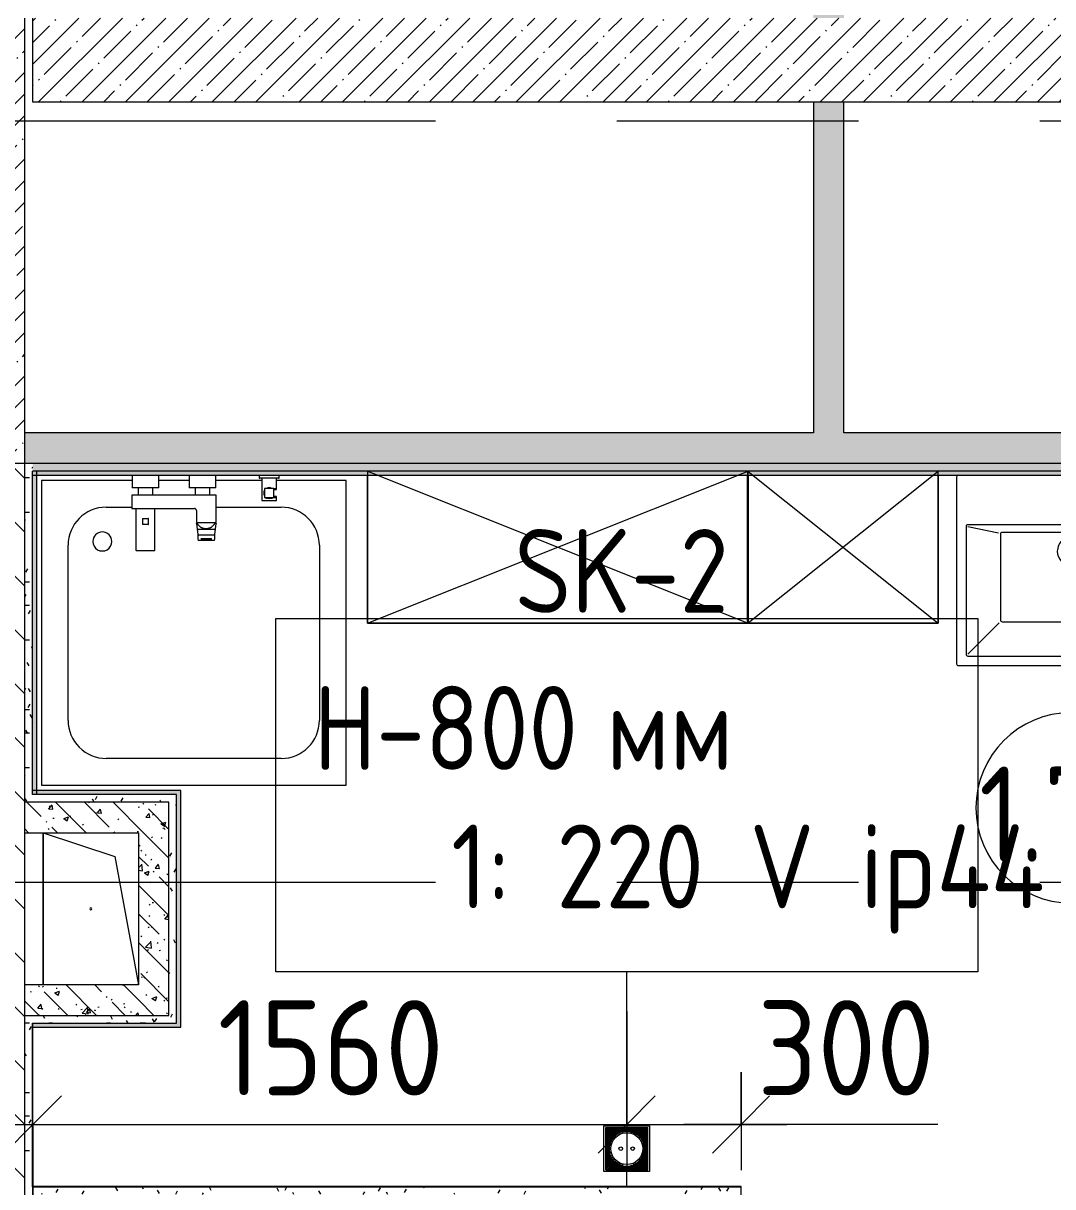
# Model space of a CAD drawing. Header units: millimetres. Extents: x 1322 to 199238, y -8553 to 29000.
# Drawn here: x 10934 to 13638, y 14200 to 17256 of the extents above; entities that cross this region are included whole.
import ezdxf

# ---------------------------------------------------------------- set-up
doc = ezdxf.new("R2010")
doc.units = ezdxf.units.MM
doc.linetypes.add('Осевая', pattern=[3175, 635, -476.25, 1587.5, -476.25])
for name, color, linetype, lineweight in [('A-ANNO-DIMS', 7, 'Continuous', 9), ('A-ANNO-DIMS-100', 7, 'Continuous', 9), ('A-AREA-IDEN', 7, 'Continuous', 9), ('A-DETL-GENF', 7, 'Continuous', 9), ('A-GENM', 7, 'Continuous', 9), ('A-WALL', 7, 'Continuous', 9), ('E-ELEC-FIXT-IDEN', 7, 'Continuous', 9), ('I-WALL', 7, 'Continuous', 9), ('P-SANR-FIXT', 7, 'Continuous', 9), ('Оси-2', 7, 'Осевая', 9), ('Электрические приборы', 7, 'Continuous', 9)]:
    doc.layers.add(name, color=color, linetype=linetype, lineweight=lineweight)
for name, color, linetype, lineweight, true_color in [('A-WALL-1', 7, 'Continuous', 9, 0x3c3c3c), ('A-WALL-FNSH-1', 7, 'Continuous', 9, 0x3c3c3c), ('I-FURN-1', 7, 'Continuous', 9, 0xf0f0f0), ('Оси розеток', 7, 'Continuous', 9, 0xff1e23)]:
    doc.layers.add(name, color=color, linetype=linetype, lineweight=lineweight, true_color=true_color)
doc.styles.add('GOST Common_3', font='GOST_Common.ttf', dxfattribs={"width": 0.9, "height": 220})
doc.styles.add('GOST Common_4', font='GOST_Common.ttf', dxfattribs={"width": 0.9, "height": 250})
doc.styles.add('ISOCPEUR', font='isocpeur.ttf', dxfattribs={"width": 0.9, "height": 250})
doc.dimstyles.new('ISO-2_5_0_9К_БОЛЬШОЙ', dxfattribs={"dimscale": 304.8, "dimtxt": 248.995294, "dimasz": 0.492126, "dimexe": 0.393701, "dimexo": 0.984252, "dimgap": 0, "dimtad": 1, "dimdec": 0, "dimrnd": 10, "dimzin": 0, "dimdsep": 46, "dimtxsty": 'ISOCPEUR', "dimblk1": 'OBLIQUE', "dimblk2": 'OBLIQUE', "dimsah": 1, "dimcen": 0.09, "dimdle": 0.393701, "dimazin": 0, "dimtfac": 1, "dimtdec": 4, "dimtix": 1, "dimtmove": 1, "dimatfit": 3, "dimfxl": 1, "dimtvp": 1, "dimtolj": 1, "dimtzin": 0, "dimarcsym": 2})
doc.dimstyles.new('ISO-2_5_0_9К_БОЛЬШОЙ_1', dxfattribs={"dimscale": 304.8, "dimtxt": 248.995294, "dimasz": 0.492126, "dimexe": 0.393701, "dimexo": 0.984252, "dimgap": 0, "dimtad": 1, "dimdec": 0, "dimrnd": 10, "dimzin": 0, "dimdsep": 46, "dimtxsty": 'ISOCPEUR', "dimblk1": 'OBLIQUE', "dimblk2": 'OBLIQUE', "dimsah": 1, "dimcen": 0.09, "dimdle": 0.393701, "dimazin": 0, "dimtfac": 1, "dimtdec": 4, "dimtix": 1, "dimtmove": 0, "dimatfit": 3, "dimfxl": 1, "dimtvp": 1, "dimtolj": 1, "dimtzin": 0, "dimarcsym": 2})
pattern_1 = [(45, (-75531.33, 0), (-57.024626, 57.024626), []), (45, (-75474.3, 0), (-57.024626, 57.024626), [100.806, -20.161, 3.353, -16.808])]
pattern_2 = [(135, (-75531.33, 0), (-75.43415, -75.43415), [106.68, -17.78, 3.556, -17.78]), (135, (-75531.33, 75.39), (-75.43415, -75.43415), []), (50, (-75531.33, 0), (127.52922, -11.15758), [13.335, -146.685]), (355, (-75531.33, 0), (-24.66966, 133.74002), [10.668, -117.348]), (100.451, (-75520.7, -0.93), (102.85973, 122.58178), [11.333, -124.663]), (46.184, (-75531.33, 35.56), (189.75516, -29.43036), [20.002, -220.027]), (96.636, (-75515.51, 33.1), (166.1822, 173.1996), [17, -186.995]), (351.184, (-75531.33, 35.56), (166.18393, 173.19757), [16.002, -176.022]), (21, (-75513.55, 26.67), (106.13027, -71.58603), [13.335, -146.685]), (326, (-75513.55, 26.67), (43.26188, 128.93175), [10.668, -117.348]), (71.451, (-75504.7, 20.7), (149.39198, 57.34505), [11.333, -124.663]), (37.5, (-75531.326, 0), (2.162228, 59.188357), [3.353, -112.573, 3.353, -115.773, -117.792]), (37.5, (-75531.326, 0), (2.162228, 59.188357), [-235.052, 3.353, -114.44]), (7.5, (-75531.326, 0), (46.773857, 70.126152), [3.353, -64.567, 3.353, -109.906, -44.894]), (7.5, (-75531.326, 0), (46.773857, 70.126152), [-181.178, 3.353, -41.542]), (327.5, (-75570.975, 0), (94.913671, -4.010093), [3.353, -41.097, 3.353, -135.331, -184.023]), (327.5, (-75570.975, 0), (94.913671, -4.010093), [-183.134, 3.353, -180.67]), (317.5, (-75588.755, 0), (103.69057, 17.79882), [3.353, -54.432, 3.353, -88.748, -130.683]), (317.5, (-75588.755, 0), (103.69057, 17.79882), [-149.885, 3.353, -127.33])]
pattern_3 = [(0, (-75531.326, 0), (121.92, 30.48), [10.058, -81.382, 10.058, -81.382, -487.68]), (0, (-75531.326, 0), (121.92, 30.48), [-182.88, 10.058, -172.822, 10.058, -81.382, -213.36]), (0, (-75531.326, 0), (121.92, 30.48), [-457.2, 10.058, -50.902, 10.058, -142.342]), (120, (-75485.606, 15.24), (-87.356454, 90.345817), [10.058, -81.382, 10.058, -81.382, -487.68]), (120, (-75485.606, 15.24), (-87.356454, 90.345817), [-182.88, 10.058, -172.822, 10.058, -81.382, -213.36]), (120, (-75485.606, 15.24), (-87.356454, 90.345817), [-457.2, 10.058, -50.902, 10.058, -142.342]), (240, (-75470.366, 76.2), (-34.563546, -120.825817), [10.058, -81.382, 10.058, -81.382, -487.68]), (240, (-75470.366, 76.2), (-34.563546, -120.825817), [-182.88, 10.058, -172.822, 10.058, -81.382, -213.36]), (240, (-75470.366, 76.2), (-34.563546, -120.825817), [-457.2, 10.058, -50.902, 10.058, -142.342])]

# ---------------------------------------------------------------- blocks, each defined once
blk = doc.blocks.new('SND_Aquanet_Душевой поддон_HX108_Квадратный_С опорами_Сантехкомплект__$ - 800х800-30766030-План размещения напольных электротехнических лючков и розеток 1 этажа в осях 23_1-33')
at = {"layer": 'P-SANR-FIXT'}
for p, q in [((400, 400), (-400, 400)), ((-400, 400), (-400, 217.5)), ((400, -400), (400, 400)), ((-230, 330), (230, 330)), ((-330, 59.2), (-330, 230)), ((330, 230), (330, -230)), ((-400, 179), (-400, 58.2)), ((-400, -11.8), (-400, -91.8)), ((-400, -161.8), (-400, -400)), ((-330, -230), (-330, -162.7)), ((230, -330), (-230, -330)), ((-400, -400), (400, -400))]:
    blk.add_line(p, q, dxfattribs=at)
for centre, radius, start, end in [((-230, 230), 100, 90, 180), ((230, 230), 100, 0, 90), ((-230, -230), 100, 180, 270), ((-240, -240), 25, 90, 270), ((-240, -240), 25, 270, 90), ((230, -230), 100, 270, 0)]:
    blk.add_arc(centre, radius, start, end, dxfattribs=at)
blk = doc.blocks.new('GM_Отверстие прямоугольное _в плите_ - Отверстие-21608683-План размещения напольных электротехнических лючков и розеток 1 этажа в осях 23_1-33')
at = {"layer": 'A-GENM'}
for p, q in [((-137.5, 62.5), (200, 125)), ((-200, -125), (-137.5, 62.5)), ((200, -125), (-200, -125)), ((-200, -125), (200, -125))]:
    blk.add_line(p, q, dxfattribs=at)
for start, end in [(360, 180), (180, 360)]:
    blk.add_arc((0, 0), 2.5, start, end, dxfattribs=at)
blk = doc.blocks.new('Шкаф параметрический - 1_185-25612950-План размещения напольных электротехнических лючков и розеток 1 этажа в осях 23_1-33')
at = {"layer": 'I-FURN-1'}
for p, q in [((0, 0), (1000, -400)), ((0, -400), (1000, 0)), ((1000, 0), (0, 0)), ((0, 0), (0, -400)), ((1000, -400), (1000, 0)), ((0, -400), (0, -11)), ((1000, -11), (1000, -400)), ((0, -400), (1000, -400)), ((998.3, -400), (0, -400)), ((1000, -400), (998.3, -400))]:
    blk.add_line(p, q, dxfattribs=at)
blk = doc.blocks.new('Шкаф параметрический - 1_165-25613087-План размещения напольных электротехнических лючков и розеток 1 этажа в осях 23_1-33')
at = {"layer": 'I-FURN-1'}
for p, q in [((0, 0), (1.7, -1.4)), ((1.7, 0), (0, 0)), ((0, 0), (0, -400)), ((1.7, -398.6), (500, 0)), ((500, 0), (1.7, 0)), ((500, -400), (500, 0)), ((0, -400), (0, -11)), ((1.7, -1.4), (500, -400)), ((500, -11), (500, -400)), ((0, -400), (1.7, -398.6)), ((0, -400), (1.7, -400)), ((1.7, -400), (0, -400)), ((1.7, -400), (500, -400)), ((500, -400), (1.7, -400))]:
    blk.add_line(p, q, dxfattribs=at)
blk = doc.blocks.new('Блок Розеток и Выключателей - Блок Розеток и Выключателей_SK2-27368969-План размещения напольных электротехнических лючков и розеток 1 этажа в осях 23_1-33')
at = {"layer": 'A-DETL-GENF'}
for p, q in [((-60, -40), (60, -40)), ((-60, -160), (-60, -40)), ((-55.2, -44.8), (-55.2, -155.2)), ((55.2, -44.8), (-55.2, -44.8)), ((-52.8, -47.2), (-52.8, -152.8)), ((52.8, -47.2), (-52.8, -47.2)), ((50.4, -49.6), (-50.4, -49.6)), ((-50.4, -49.6), (-50.4, -150.4)), ((48, -52), (-48, -52)), ((-48, -52), (-48, -148)), ((45.6, -54.4), (-45.6, -54.4)), ((-45.6, -54.4), (-45.6, -145.6)), ((-9.6, -56.8), (-43.2, -56.8)), ((-43.2, -56.8), (-43.2, -92.8)), ((-16.8, -59.2), (-40.8, -59.2)), ((-40.8, -59.2), (-40.8, -83.2)), ((9.6, -56.8), (43.2, -56.8)), ((16.8, -59.2), (40.8, -59.2)), ((40.8, -59.2), (40.8, -83.2)), ((43.2, -56.8), (43.2, -92.8)), ((45.6, -54.4), (45.6, -145.6)), ((48, -52), (48, -148)), ((50.4, -49.6), (50.4, -150.4)), ((52.8, -47.2), (52.8, -152.8)), ((55.2, -44.8), (55.2, -155.2)), ((60, -40), (60, -160)), ((-21.6, -61.6), (-38.4, -61.6)), ((-38.4, -61.6), (-38.4, -78.4)), ((-26.4, -64), (-36, -64)), ((-36, -64), (-36, -73.6)), ((-28.8, -66.4), (-33.6, -66.4)), ((-33.6, -66.4), (-33.6, -71.2)), ((21.6, -61.6), (38.4, -61.6)), ((26.4, -64), (36, -64)), ((28.8, -66.4), (33.6, -66.4)), ((33.6, -66.4), (33.6, -71.2)), ((36, -64), (36, -73.6)), ((38.4, -61.6), (38.4, -78.4)), ((-43.2, -143.2), (-43.2, -107.2)), ((-40.8, -140.8), (-40.8, -116.8)), ((-38.4, -138.4), (-38.4, -121.6)), ((38.4, -138.4), (38.4, -121.6)), ((40.8, -140.8), (40.8, -116.8)), ((43.2, -143.2), (43.2, -107.2)), ((52.8, -152.8), (-52.8, -152.8)), ((50.4, -150.4), (-50.4, -150.4)), ((48, -148), (-48, -148)), ((45.6, -145.6), (-45.6, -145.6)), ((-9.6, -143.2), (-43.2, -143.2)), ((-16.8, -140.8), (-40.8, -140.8)), ((-21.6, -138.4), (-38.4, -138.4)), ((-36, -136), (-36, -126.4)), ((-26.4, -136), (-36, -136)), ((-33.6, -133.6), (-33.6, -128.8)), ((-28.8, -133.6), (-33.6, -133.6)), ((9.6, -143.2), (43.2, -143.2)), ((16.8, -140.8), (40.8, -140.8)), ((21.6, -138.4), (38.4, -138.4)), ((26.4, -136), (36, -136)), ((28.8, -133.6), (33.6, -133.6)), ((33.6, -133.6), (33.6, -128.8)), ((36, -136), (36, -126.4)), ((60, -160), (-60, -160)), ((55.2, -155.2), (-55.2, -155.2))]:
    blk.add_line(p, q, dxfattribs=at)
for centre, radius in [((0, -100), 42), ((-15.6, -100), 4.8), ((15.6, -100), 4.8)]:
    blk.add_circle(centre, radius, dxfattribs=at)
at = {"layer": 'Оси розеток'}
blk.add_line((0, 0), (0, -40), dxfattribs=at)
blk = doc.blocks.new('Смеситель для ванны с душевым гарнитуром - Смеситель для ванны с душевым гарнитуром-30756537-План размещения напольных электротехнических лючков и розеток 1 этажа в осях 23_1-33')
at = {"layer": 'P-SANR-FIXT'}
for p, q in [((86751.6, 16069), (86751.6, 16036)), ((86751.6, 16069), (86751.6, 16036)), ((86821.6, 16036), (86821.6, 16069)), ((86821.6, 16036), (86821.6, 16069)), ((86901.6, 16069), (86901.6, 16036)), ((86901.6, 16069), (86901.6, 16036)), ((86971.6, 16036), (86971.6, 16069)), ((86971.6, 16036), (86971.6, 16069)), ((87085.6, 16069), (87085.6, 16061)), ((87087.2, 16061), (87085.6, 16061)), ((87085.6, 16061), (87087.2, 16061)), ((87136, 16061), (87087.2, 16061)), ((87092.4, 16061), (87092.4, 16003)), ((87130.9, 16033.7), (87130.9, 16061)), ((87136, 16061), (87137.6, 16061)), ((87137.6, 16061), (87136, 16061)), ((87137.6, 16061), (87137.6, 16069)), ((86750.6, 16015.7), (86750.6, 15982.7)), ((86750.6, 16015.7), (86750.6, 15982.7)), ((86821.6, 16036), (86751.6, 16036)), ((86821.6, 16036), (86751.6, 16036)), ((86971.6, 16016.7), (86751.6, 16016.7)), ((86971.6, 16016.7), (86751.6, 16016.7)), ((86767.4, 16036), (86767.4, 16016.7)), ((86805.9, 16016.7), (86805.9, 16036)), ((86971.6, 16036), (86901.6, 16036)), ((86971.6, 16036), (86901.6, 16036)), ((86917.4, 16036), (86917.4, 16016.7)), ((86955.9, 16016.7), (86955.9, 16036)), ((86972.6, 15946.2), (86972.6, 16015.7)), ((86972.6, 15946.2), (86972.6, 16015.7)), ((87123.6, 16034.2), (87099.6, 16034.2)), ((87099.6, 16034.2), (87099.6, 16010.2)), ((87123.6, 16010.2), (87123.6, 16034.2)), ((87130.9, 16033.7), (87123.6, 16033.7)), ((87123.6, 16033.7), (87130.9, 16033.7)), ((87123.6, 16031.2), (87130.4, 16031.2)), ((87130.9, 16031.7), (87130.9, 16033.7)), ((87092.4, 16003), (87130.9, 16003)), ((87099.6, 16010.2), (87123.6, 16010.2)), ((87103.2, 16010.2), (87103.2, 16008.7)), ((87103.2, 16010.2), (87103.2, 16008.7)), ((87103.2, 16010.2), (87103.2, 16008.7)), ((87103.2, 16010.2), (87103.2, 16008.7)), ((87103.2, 16010.2), (87103.2, 16008.7)), ((87103.2, 16010.2), (87103.2, 16008.7)), ((87103.2, 16010.2), (87103.2, 16008.7)), ((87103.2, 16010.2), (87103.2, 16008.7)), ((87106.4, 16008.7), (87103.2, 16008.7)), ((87103.2, 16008.7), (87106.4, 16008.7)), ((87106.4, 16008.7), (87103.2, 16008.7)), ((87103.2, 16008.7), (87106.4, 16008.7)), ((87106.4, 16008.7), (87103.2, 16008.7)), ((87103.2, 16008.7), (87106.4, 16008.7)), ((87106.4, 16008.7), (87103.2, 16008.7)), ((87103.2, 16008.7), (87106.4, 16008.7)), ((87106.4, 16008.7), (87103.2, 16008.7)), ((87103.2, 16008.7), (87106.4, 16008.7)), ((87106.4, 16008.7), (87103.2, 16008.7)), ((87103.2, 16008.7), (87106.4, 16008.7)), ((87106.4, 16008.7), (87103.2, 16008.7)), ((87103.2, 16008.7), (87106.4, 16008.7)), ((87106.4, 16008.7), (87103.2, 16008.7)), ((87103.2, 16008.7), (87106.4, 16008.7)), ((87106.4, 16008.7), (87106.4, 16010.2)), ((87106.4, 16008.7), (87106.4, 16010.2)), ((87106.4, 16008.7), (87106.4, 16010.2)), ((87106.4, 16008.7), (87106.4, 16010.2)), ((87106.4, 16008.7), (87106.4, 16010.2)), ((87106.4, 16008.7), (87106.4, 16010.2)), ((87106.4, 16008.7), (87106.4, 16010.2)), ((87106.4, 16008.7), (87106.4, 16010.2)), ((87107.8, 16010.2), (87107.8, 16008.7)), ((87107.8, 16010.2), (87107.8, 16008.7)), ((87107.8, 16010.2), (87107.8, 16008.7)), ((87107.8, 16010.2), (87107.8, 16008.7)), ((87107.8, 16010.2), (87107.8, 16008.7)), ((87107.8, 16010.2), (87107.8, 16008.7)), ((87107.8, 16010.2), (87107.8, 16008.7)), ((87107.8, 16010.2), (87107.8, 16008.7)), ((87111, 16008.7), (87107.8, 16008.7)), ((87107.8, 16008.7), (87111, 16008.7)), ((87111, 16008.7), (87107.8, 16008.7)), ((87107.8, 16008.7), (87111, 16008.7)), ((87111, 16008.7), (87107.8, 16008.7)), ((87107.8, 16008.7), (87111, 16008.7)), ((87111, 16008.7), (87107.8, 16008.7)), ((87107.8, 16008.7), (87111, 16008.7)), ((87111, 16008.7), (87107.8, 16008.7)), ((87107.8, 16008.7), (87111, 16008.7)), ((87111, 16008.7), (87107.8, 16008.7)), ((87107.8, 16008.7), (87111, 16008.7)), ((87111, 16008.7), (87107.8, 16008.7)), ((87107.8, 16008.7), (87111, 16008.7)), ((87111, 16008.7), (87107.8, 16008.7)), ((87107.8, 16008.7), (87111, 16008.7)), ((87111, 16008.7), (87111, 16010.2)), ((87111, 16008.7), (87111, 16010.2)), ((87111, 16008.7), (87111, 16010.2)), ((87111, 16008.7), (87111, 16010.2)), ((87111, 16008.7), (87111, 16010.2)), ((87111, 16008.7), (87111, 16010.2)), ((87111, 16008.7), (87111, 16010.2)), ((87111, 16008.7), (87111, 16010.2)), ((87112.3, 16010.2), (87112.3, 16008.7)), ((87112.3, 16010.2), (87112.3, 16008.7)), ((87112.3, 16010.2), (87112.3, 16008.7)), ((87112.3, 16010.2), (87112.3, 16008.7)), ((87112.3, 16010.2), (87112.3, 16008.7)), ((87112.3, 16010.2), (87112.3, 16008.7)), ((87112.3, 16010.2), (87112.3, 16008.7)), ((87112.3, 16010.2), (87112.3, 16008.7)), ((87115.5, 16008.7), (87112.3, 16008.7)), ((87112.3, 16008.7), (87115.5, 16008.7)), ((87115.5, 16008.7), (87112.3, 16008.7)), ((87112.3, 16008.7), (87115.5, 16008.7)), ((87115.5, 16008.7), (87112.3, 16008.7)), ((87112.3, 16008.7), (87115.5, 16008.7)), ((87115.5, 16008.7), (87112.3, 16008.7)), ((87112.3, 16008.7), (87115.5, 16008.7)), ((87115.5, 16008.7), (87112.3, 16008.7)), ((87112.3, 16008.7), (87115.5, 16008.7)), ((87115.5, 16008.7), (87112.3, 16008.7)), ((87112.3, 16008.7), (87115.5, 16008.7)), ((87115.5, 16008.7), (87112.3, 16008.7)), ((87112.3, 16008.7), (87115.5, 16008.7)), ((87115.5, 16008.7), (87112.3, 16008.7)), ((87112.3, 16008.7), (87115.5, 16008.7)), ((87115.5, 16008.7), (87115.5, 16010.2)), ((87115.5, 16008.7), (87115.5, 16010.2)), ((87115.5, 16008.7), (87115.5, 16010.2)), ((87115.5, 16008.7), (87115.5, 16010.2)), ((87115.5, 16008.7), (87115.5, 16010.2)), ((87115.5, 16008.7), (87115.5, 16010.2)), ((87115.5, 16008.7), (87115.5, 16010.2)), ((87115.5, 16008.7), (87115.5, 16010.2)), ((87116.8, 16010.2), (87116.8, 16008.7)), ((87116.8, 16010.2), (87116.8, 16008.7)), ((87116.8, 16010.2), (87116.8, 16008.7)), ((87116.8, 16010.2), (87116.8, 16008.7)), ((87116.8, 16010.2), (87116.8, 16008.7)), ((87116.8, 16010.2), (87116.8, 16008.7)), ((87116.8, 16010.2), (87116.8, 16008.7)), ((87116.8, 16010.2), (87116.8, 16008.7)), ((87120, 16008.7), (87116.8, 16008.7)), ((87116.8, 16008.7), (87120, 16008.7)), ((87120, 16008.7), (87116.8, 16008.7)), ((87116.8, 16008.7), (87120, 16008.7)), ((87120, 16008.7), (87116.8, 16008.7)), ((87116.8, 16008.7), (87120, 16008.7)), ((87120, 16008.7), (87116.8, 16008.7)), ((87116.8, 16008.7), (87120, 16008.7)), ((87120, 16008.7), (87116.8, 16008.7)), ((87116.8, 16008.7), (87120, 16008.7)), ((87120, 16008.7), (87116.8, 16008.7)), ((87116.8, 16008.7), (87120, 16008.7)), ((87120, 16008.7), (87116.8, 16008.7)), ((87116.8, 16008.7), (87120, 16008.7)), ((87120, 16008.7), (87116.8, 16008.7)), ((87116.8, 16008.7), (87120, 16008.7)), ((87120, 16008.7), (87120, 16010.2)), ((87120, 16008.7), (87120, 16010.2)), ((87120, 16008.7), (87120, 16010.2)), ((87120, 16008.7), (87120, 16010.2)), ((87120, 16008.7), (87120, 16010.2)), ((87120, 16008.7), (87120, 16010.2)), ((87120, 16008.7), (87120, 16010.2)), ((87120, 16008.7), (87120, 16010.2)), ((87130.4, 16013.2), (87123.6, 16013.2)), ((87123.6, 16010.5), (87130.9, 16010.5)), ((87130.9, 16010.5), (87123.6, 16010.5)), ((87130.9, 16010.5), (87130.9, 16012.7)), ((87130.9, 16003), (87130.9, 16010.5)), ((86751.6, 15981.7), (86915.6, 15981.7)), ((86751.6, 15981.7), (86915.6, 15981.7)), ((86761.6, 15981.7), (86761.6, 15872.2)), ((86778.6, 15955.7), (86778.6, 15939.7)), ((86779.1, 15955.7), (86778.6, 15955.7)), ((86778.6, 15955.7), (86779.1, 15955.7)), ((86779.1, 15955.7), (86794.1, 15955.7)), ((86794.1, 15955.7), (86794.6, 15955.7)), ((86794.6, 15955.7), (86794.1, 15955.7)), ((86794.6, 15939.7), (86794.6, 15955.7)), ((86811.6, 15872.2), (86811.6, 15981.7)), ((86920.6, 15976.7), (86920.6, 15946.2)), ((86920.6, 15976.7), (86920.6, 15946.2)), ((86779.1, 15939.7), (86778.6, 15939.7)), ((86778.6, 15939.7), (86779.1, 15939.7)), ((86794.1, 15939.7), (86779.1, 15939.7)), ((86794.1, 15939.7), (86794.6, 15939.7)), ((86794.6, 15939.7), (86794.1, 15939.7)), ((86920.7, 15942.6), (86920.7, 15943.4)), ((86924.1, 15943.4), (86920.7, 15943.4)), ((86920.7, 15942.6), (86922.6, 15927)), ((86921.6, 15945.2), (86971.6, 15945.2)), ((86921.6, 15945.2), (86971.6, 15945.2)), ((86922.6, 15927), (86970.6, 15927)), ((86922.6, 15927), (86924.2, 15914.1)), ((86972.5, 15943.4), (86967.6, 15943.4)), ((86969, 15914.1), (86970.6, 15927)), ((86970.6, 15927), (86972.5, 15942.6)), ((86972.5, 15943.4), (86972.5, 15942.6)), ((86924.2, 15914.1), (86924.4, 15912.6)), ((86924.4, 15912.6), (86968.8, 15912.6)), ((86924.4, 15912.6), (86924.7, 15910.2)), ((86924.6, 15910.2), (86924.6, 15901.4)), ((86924.6, 15901.4), (86925.1, 15897.9)), ((86968.1, 15897.9), (86925.1, 15897.9)), ((86934.1, 15902.5), (86934.1, 15904.1)), ((86934.1, 15904), (86934.1, 15902.5)), ((86934.1, 15900.1), (86934.1, 15902.5)), ((86934.1, 15901.9), (86936.2, 15901.9)), ((86936.2, 15902.8), (86957, 15902.8)), ((86936.2, 15899.8), (86936.2, 15902.8)), ((86957, 15899.8), (86936.2, 15899.8)), ((86957, 15899.8), (86957, 15902.8)), ((86957, 15901.9), (86959.1, 15901.9)), ((86959.1, 15902.5), (86959.1, 15904.1)), ((86959.1, 15902.5), (86959.1, 15904)), ((86959.1, 15902.5), (86959.1, 15900.1)), ((86968.1, 15897.9), (86968.6, 15901.4)), ((86968.6, 15910.2), (86968.8, 15912.6)), ((86968.6, 15901.4), (86968.6, 15910.2)), ((86968.8, 15912.6), (86969, 15914.1)), ((86762.1, 15871.7), (86811.1, 15871.7))]:
    blk.add_line(p, q, dxfattribs=at)
at = {"layer": 'P-SANR-FIXT', "flags": 128}
for points in [[(86944.6, 15928.3), (86943.6, 15928.4), (86942.6, 15928.5), (86941.6, 15928.6), (86940.6, 15928.8), (86939.7, 15929), (86938.7, 15929.3), (86937.7, 15929.6), (86936.8, 15929.9), (86935.9, 15930.3), (86935, 15930.7), (86934.1, 15931.1), (86933.2, 15931.6), (86932.3, 15932.1), (86931.5, 15932.7), (86930.7, 15933.2), (86929.9, 15933.9), (86929.1, 15934.5), (86928.4, 15935.2), (86927.7, 15935.9), (86927, 15936.6), (86926.3, 15937.4), (86925.7, 15938.2), (86925.1, 15939), (86924.6, 15939.8), (86924, 15940.6), (86923.6, 15941.5), (86923.1, 15942.4), (86922.7, 15943.3), (86922.3, 15944.2), (86922, 15945.2)], [(86969.3, 15945.2), (86968.9, 15944.3), (86968.5, 15943.3), (86968.1, 15942.4), (86967.7, 15941.5), (86967.2, 15940.7), (86966.7, 15939.8), (86966.1, 15939), (86965.5, 15938.2), (86964.9, 15937.4), (86964.2, 15936.6), (86963.6, 15935.9), (86962.8, 15935.2), (86962.1, 15934.5), (86961.3, 15933.9), (86960.6, 15933.3), (86959.7, 15932.7), (86958.9, 15932.1), (86958, 15931.6), (86957.2, 15931.1), (86956.3, 15930.7), (86955.4, 15930.3), (86954.4, 15929.9), (86953.5, 15929.6), (86952.5, 15929.3), (86951.6, 15929), (86950.6, 15928.8), (86949.6, 15928.6), (86948.6, 15928.5), (86947.6, 15928.4), (86946.6, 15928.3), (86945.6, 15928.3)], [(86934.1, 15902.5), (86934.2, 15902.6), (86934.3, 15902.7), (86934.6, 15902.7), (86934.9, 15902.7), (86935.3, 15902.8), (86935.8, 15902.8), (86936.2, 15902.8)], [(86936.2, 15899.8), (86935.8, 15899.8), (86935.3, 15899.8), (86934.9, 15899.9), (86934.6, 15899.9), (86934.3, 15900), (86934.2, 15900)], [(86957, 15902.8), (86957.5, 15902.8), (86957.9, 15902.8), (86958.3, 15902.7), (86958.6, 15902.7), (86958.9, 15902.7), (86959.1, 15902.6), (86959.1, 15902.5)], [(86959.1, 15900), (86958.9, 15900), (86958.6, 15899.9), (86958.3, 15899.9), (86957.9, 15899.8), (86957.5, 15899.8), (86957, 15899.8)]]:
    blk.add_lwpolyline(points, dxfattribs=at)
at = {"layer": 'P-SANR-FIXT'}
for centre, radius, start, end in [((86751.6, 16015.7), 1, 90, 180), ((86751.6, 16015.7), 1, 90, 180), ((86971.6, 16015.7), 1, 0, 90), ((86971.6, 16015.7), 1, 0, 90), ((87111.6, 16022.2), 14.2, 148.2631, 211.8541), ((87111.6, 16022.2), 14.2, 148.2631, 211.8541), ((87111.6, 16022.2), 14.2, 58.1524, 121.7439), ((87111.6, 16022.2), 14.2, 58.1524, 121.7439), ((87130.4, 16031.7), 0.5, 270, 0), ((87111.6, 16022.2), 14.2, 238.3082, 302.0443), ((87111.6, 16022.2), 14.2, 238.3082, 302.0443), ((87130.4, 16012.7), 0.5, 0, 90), ((86751.6, 15982.7), 1, 180, 270), ((86751.6, 15982.7), 1, 180, 270), ((86915.6, 15976.7), 5, 0, 90), ((86915.6, 15976.7), 5, 0, 90), ((86921.6, 15946.2), 1, 180, 270), ((86921.6, 15946.2), 1, 180, 270), ((86971.6, 15946.2), 1, 270, 0), ((86971.6, 15946.2), 1, 270, 0), ((86762.1, 15872.2), 0.5, 180, 270), ((86811.1, 15872.2), 0.5, 270, 0)]:
    blk.add_arc(centre, radius, start, end, dxfattribs=at)
blk = doc.blocks.new('раковина - 400 x 500mm-V93-План размещения напольных электротехнических лючков и розеток 1 этажа в осях 23_1-33')
at = {"layer": 'P-SANR-FIXT'}
for p, q in [((-249.5, -5), (-249.5, -495)), ((352.5, -246.5), (352.5, -5)), ((-224.5, -135), (-224.5, -470)), ((31, -130), (-219.5, -130)), ((-219.5, -135), (-139.5, -151)), ((-126, -150), (-129.5, -150)), ((31, -150), (-126, -150)), ((322.5, -130), (73, -130)), ((233.5, -150), (73, -150)), ((322.5, -135), (242.8, -150.5)), ((327.5, -239), (327.5, -135)), ((-134.5, -155), (-134.5, -380)), ((238.5, -155), (238.5, -380)), ((327.5, -470), (327.5, -294)), ((352.5, -495), (352.5, -286.5)), ((-219.5, -470), (-137.6, -388.1)), ((-129.5, -385), (233.5, -385)), ((322.5, -470), (240.2, -387.7)), ((-219.5, -475), (322.5, -475)), ((-244.5, -500), (347.5, -500))]:
    blk.add_line(p, q, dxfattribs=at)
for centre, radius, start, end in [((-244.5, -5), 5, 90, 180), ((347.5, -5), 5, 0, 90), ((-219.5, -135), 5, 90, 180), ((-129.5, -155), 5, 90, 180), ((233.5, -155), 5, 0, 90), ((322.5, -135), 5, 0, 90), ((52.6, -199.9), 37.5, 127.0599, 180), ((52.6, -199.9), 37.5, 360, 54.9171), ((52.6, -199.9), 37.5, 180, 360), ((52.6, -199.9), 23, 170.0836, 180), ((52.6, -199.9), 23, 180, 189.9158), ((52.6, -199.9), 23, 360, 16.8017), ((52.6, -199.9), 23, 343.1959, 360), ((52.6, -199.9), 23, 225, 315), ((-129.5, -380), 5, 180, 270), ((233.5, -380), 5, 270, 360), ((-219.5, -470), 5, 180, 270), ((322.5, -470), 5, 270, 0), ((-244.5, -495), 5, 180, 270), ((347.5, -495), 5, 270, 0)]:
    blk.add_arc(centre, radius, start, end, dxfattribs=at)
blk = doc.blocks.new('Марка_Помещения - Номер-25198446-План размещения напольных электротехнических лючков и розеток 1 этажа в осях 23_1-33')
at = {"layer": 'A-AREA-IDEN'}
for start, end in [(360, 180), (180, 360)]:
    blk.add_arc((0, 0), 2.5, start, end, dxfattribs=at)
blk = doc.blocks.new('DIMBLOCK27-План размещения напольных электротехнических лючков и розеток 1 этажа в осях 23_1-33')
at = {"layer": 'A-ANNO-DIMS-100'}
for p, q in [((12519.4, 14660), (12519.4, 14243.4)), ((12519.4, 14363.4), (12519.4, 14660)), ((10959.7, 14169.5), (10959.7, 14483.4)), ((10839.7, 14363.4), (12519.4, 14363.4)), ((10959.7, 14363.4), (10959.7, 14169.5))]:
    blk.add_line(p, q, dxfattribs=at)
at = {"layer": 'A-ANNO-DIMS-100', "lineweight": 20}
for p, q in [((10959.7, 14363.4), (11034.7, 14438.4)), ((12519.4, 14363.4), (12594.4, 14438.4)), ((10959.7, 14363.4), (10884.7, 14288.4)), ((12519.4, 14363.4), (12444.4, 14288.4))]:
    blk.add_line(p, q, dxfattribs=at)
at = {"layer": 'A-ANNO-DIMS-100', "color": 0, "insert": (11445, 14690), "char_height": 250, "width": 706.764, "attachment_point": 1, "line_spacing_factor": 1.149209, "style": 'ISOCPEUR'}
blk.add_mtext('1560', dxfattribs=at)
blk = doc.blocks.new('_Oblique')
at = {"color": 0, "linetype": 'ByBlock', "lineweight": -2}
blk.add_line((-0.5, -0.5), (0.5, 0.5), dxfattribs=at)
blk = doc.blocks.new('DIMBLOCK28-План размещения напольных электротехнических лючков и розеток 1 этажа в осях 23_1-33')
at = {"layer": 'A-ANNO-DIMS-100'}
for p, q in [((12519.4, 14660), (12519.4, 14243.4)), ((12519.4, 14363.4), (12519.4, 14660)), ((12819.7, 14501), (12819.7, 14243.4)), ((12819.7, 14363.4), (12819.7, 14501)), ((12519.4, 14363.4), (12939.7, 14363.4)), ((12762.2, 14363.4), (12669.5, 14363.4)), ((13336.2, 14363.4), (12762.2, 14363.4))]:
    blk.add_line(p, q, dxfattribs=at)
at = {"layer": 'A-ANNO-DIMS-100', "lineweight": 20}
for p, q in [((12519.4, 14363.4), (12594.4, 14438.4)), ((12819.7, 14363.4), (12894.7, 14438.4)), ((12519.4, 14363.4), (12444.4, 14288.4)), ((12819.7, 14363.4), (12744.7, 14288.4))]:
    blk.add_line(p, q, dxfattribs=at)
at = {"layer": 'A-ANNO-DIMS-100', "color": 0, "insert": (12862.2, 14690), "char_height": 250, "width": 568.858, "attachment_point": 1, "line_spacing_factor": 1.149209, "style": 'ISOCPEUR'}
blk.add_mtext('300', dxfattribs=at)

msp = doc.modelspace()

# ---------------------------------------------------------------- hatches: boundary and pattern name
at = {"layer": 'I-WALL'}
h = msp.add_hatch(dxfattribs=at)
h.set_pattern_fill('FP_6', color=256, style=0, pattern_type=2)
h.set_pattern_definition(pattern_2)
h.paths.add_polyline_path([(13089.7, 16180), (13089.7, 17050), (13009.7, 17050), (13009.7, 16180)])
h.paths.add_polyline_path([(13089.7, 17270), (13089.7, 19200), (13009.7, 19200), (13009.7, 17270)])
h = msp.add_hatch(dxfattribs=at)
h.set_pattern_fill('FP_2', color=256, style=0, pattern_type=2)
h.set_pattern_definition(pattern_1)
h.paths.add_polyline_path([(10938.7, 16100), (10938.7, 17270), (10738.7, 17270), (10738.7, 16100)])
h = msp.add_hatch(dxfattribs=at)
h.set_pattern_fill('FP_2', color=256, style=0, pattern_type=2)
h.set_pattern_definition(pattern_1)
h.paths.add_polyline_path([(16994.7, 17050), (17278.7, 17050), (17278.7, 17270), (10958.7, 17270), (10958.7, 17050), (15664.7, 17050)])
h = msp.add_hatch(dxfattribs=at)
h.set_pattern_fill('FP_6', color=256, style=0, pattern_type=2)
h.set_pattern_definition(pattern_2)
h.paths.add_polyline_path([(14018.7, 16100), (14018.7, 16180), (10938.7, 16180), (10938.7, 16100), (14002.1, 16100)])
h = msp.add_hatch(dxfattribs=at)
h.set_pattern_fill('FP_4', color=256, style=0, pattern_type=2)
h.set_pattern_definition([(135, (-75531.33, 0), (-70.71068, -70.71068), [])])
h.paths.add_polyline_path([(10938.7, 13600), (10938.7, 16100), (10738.7, 16100), (10738.7, 13600)])
h = msp.add_hatch(dxfattribs=at)
h.set_pattern_fill('FP_31', color=256, style=0, pattern_type=2)
h.set_pattern_definition(pattern_3)
h.paths.add_polyline_path([(10958.7, 15230), (10958.7, 16100), (10938.7, 16100), (10938.7, 15230)])
h = msp.add_hatch(dxfattribs=at)
h.set_pattern_fill('FP_31', color=256, style=0, pattern_type=2)
h.set_pattern_definition(pattern_3)
h.paths.add_polyline_path([(14018.7, 16080), (14018.7, 16100), (10958.7, 16100), (10958.7, 16080), (14002.1, 16080)])
for points in [[(13998.7, 16069), (13998.7, 16080), (10958.7, 16080), (10958.7, 16069), (13669.6, 16069)], [(10958.7, 15230), (10969.7, 15230), (10969.7, 16080), (10958.7, 16080), (10958.7, 15443.4)], [(11337.1, 15230), (11348.1, 15230), (11348.1, 15241), (10958.7, 15241), (10958.7, 15230), (11009.4, 15230)], [(11348.1, 14630), (11348.1, 15230), (11337.1, 15230), (11337.1, 14630)], [(11348.1, 14619), (11348.1, 14630), (10958.7, 14630), (10958.7, 14619)]]:
    msp.add_hatch(color=256, dxfattribs=at).paths.add_polyline_path(points)
h = msp.add_hatch(dxfattribs=at)
h.set_pattern_fill('FP_31', color=256, style=0, pattern_type=2)
h.set_pattern_definition(pattern_3)
h.paths.add_polyline_path([(11317.1, 15210), (11317.1, 15230), (10938.7, 15230), (10938.7, 15210), (11009.4, 15210)])
h = msp.add_hatch(dxfattribs=at)
h.set_pattern_fill('FP_31', color=256, style=0, pattern_type=2)
h.set_pattern_definition(pattern_3)
h.paths.add_polyline_path([(11317.1, 14650), (11337.1, 14650), (11337.1, 15230), (11317.1, 15230), (11317.1, 14834.4)])
h = msp.add_hatch(dxfattribs=at)
h.set_pattern_fill('FP_6', color=256, style=0, pattern_type=2)
h.set_pattern_definition(pattern_2)
h.paths.add_polyline_path([(11237.1, 15130), (11317.1, 15130), (11317.1, 15210), (10938.7, 15210), (10938.7, 15130), (11009.4, 15130)])
h = msp.add_hatch(dxfattribs=at)
h.set_pattern_fill('FP_6', color=256, style=0, pattern_type=2)
h.set_pattern_definition(pattern_2)
h.paths.add_polyline_path([(11317.1, 14650), (11317.1, 15130), (11237.1, 15130), (11237.1, 14650)])
h = msp.add_hatch(dxfattribs=at)
h.set_pattern_fill('FP_6', color=256, style=0, pattern_type=2)
h.set_pattern_definition(pattern_2)
h.paths.add_polyline_path([(11237.1, 14650), (11237.1, 14730), (10938.7, 14730), (10938.7, 14650)])
h = msp.add_hatch(dxfattribs=at)
h.set_pattern_fill('FP_31', color=256, style=0, pattern_type=2)
h.set_pattern_definition(pattern_3)
h.paths.add_polyline_path([(10958.7, 14200), (10958.7, 14650), (10938.7, 14650), (10938.7, 14200)])
h = msp.add_hatch(dxfattribs=at)
h.set_pattern_fill('FP_31', color=256, style=0, pattern_type=2)
h.set_pattern_definition(pattern_3)
h.paths.add_polyline_path([(11337.1, 14630), (11337.1, 14650), (10958.7, 14650), (10959.7, 14630)])
h = msp.add_hatch(dxfattribs=at)
h.set_pattern_fill('FP_31', color=256, style=0, pattern_type=2)
h.set_pattern_definition(pattern_3)
h.paths.add_polyline_path([(12798.7, 14180), (12798.7, 14200), (10938.7, 14200), (10938.7, 14180), (11674.5, 14180)])
h = msp.add_hatch(dxfattribs=at)
h.set_pattern_fill('FP_31', color=256, style=0, pattern_type=2)
h.set_pattern_definition(pattern_3)
h.paths.add_polyline_path([(12798.7, 13600), (12818.7, 13600), (12818.7, 14200), (12798.7, 14200), (12798.7, 14180)])

# ---------------------------------------------------------------- linework, layer by layer
at = {"layer": 'A-WALL'}
for p, q in [((10958.7, 15230), (10958.7, 16080)), ((13998.7, 16080), (10958.7, 16080)), ((10958.7, 14200), (10958.7, 14630))]:
    msp.add_line(p, q, dxfattribs=at)
at = {"layer": 'A-WALL-1'}
for p, q in [((10938.7, 14730), (10938.7, 17270)), ((10958.7, 17270), (10958.7, 17050)), ((10958.7, 17050), (17278.7, 17050)), ((13009.7, 17050), (13009.7, 16180)), ((13089.7, 16180), (13089.7, 17050)), ((13009.7, 16180), (10938.7, 16180)), ((14018.7, 16180), (13089.7, 16180)), ((14018.7, 16100), (10613.7, 16100)), ((11337.1, 15230), (10958.7, 15230)), ((11337.1, 14630), (11337.1, 15230)), ((11317.1, 15210), (10938.7, 15210)), ((11317.1, 14650), (11317.1, 15210)), ((10938.7, 15130), (11237.1, 15130)), ((11237.1, 15130), (11237.1, 14730)), ((10938.7, 13600), (10938.7, 14730)), ((11237.1, 14730), (10938.7, 14730)), ((10938.7, 14650), (11317.1, 14650)), ((10958.7, 14630), (11337.1, 14630)), ((10959.7, 14200), (10958.7, 14200))]:
    msp.add_line(p, q, dxfattribs=at)
at = {"layer": 'A-WALL-FNSH-1'}
for p, q in [((10969.7, 15230), (10969.7, 16080)), ((10958.7, 16069), (13998.7, 16069)), ((11348.1, 15241), (10958.7, 15241)), ((11348.1, 14619), (11348.1, 15241)), ((10958.7, 14619), (11348.1, 14619)), ((10959.7, 14201), (10959.7, 14630)), ((12819.7, 14201), (10959.7, 14201)), ((10959.7, 14200), (12818.7, 14200)), ((12819.7, 13621), (12819.7, 14201))]:
    msp.add_line(p, q, dxfattribs=at)
at = {"layer": 'E-ELEC-FIXT-IDEN'}
msp.add_line((12519.4, 14360), (12519.4, 14764.8), dxfattribs=at)
at = {"layer": 'E-ELEC-FIXT-IDEN', "flags": 128}
msp.add_lwpolyline([(11597.7, 15692.8), (13441.1, 15692.8), (13441.1, 14764.8), (11597.7, 14764.8)], close=True, dxfattribs=at)
at = {"layer": 'Оси-2'}
for p, q in [((9318.1, 17000), (47228.7, 17000)), ((9318.1, 15000), (46628.7, 15000))]:
    msp.add_line(p, q, dxfattribs=at)

# ---------------------------------------------------------------- block references
at = {"layer": 'A-AREA-IDEN', "xscale": 99.99999999999993, "yscale": 99.99999999999993, "zscale": 99.99999999999993}
msp.add_blockref('Марка_Помещения - Номер-25198446-План размещения напольных электротехнических лючков и розеток 1 этажа в осях 23_1-33', (13686.5, 15195.3), dxfattribs=at)
at = {"layer": 'A-GENM', "rotation": 270}
msp.add_blockref('GM_Отверстие прямоугольное _в плите_ - Отверстие-21608683-План размещения напольных электротехнических лючков и розеток 1 этажа в осях 23_1-33', (11112.1, 14930), dxfattribs=at)
at = {"layer": 'I-FURN-1'}
for name, p in [('Шкаф параметрический - 1_185-25612950-План размещения напольных электротехнических лючков и розеток 1 этажа в осях 23_1-33', (11838.7, 16080)), ('Шкаф параметрический - 1_165-25613087-План размещения напольных электротехнических лючков и розеток 1 этажа в осях 23_1-33', (12836.9, 16080))]:
    msp.add_blockref(name, p, dxfattribs=at)
at = {"layer": 'P-SANR-FIXT', "rotation": 269.9999999999993}
msp.add_blockref('SND_Aquanet_Душевой поддон_HX108_Квадратный_С опорами_Сантехкомплект__$ - 800х800-30766030-План размещения напольных электротехнических лючков и розеток 1 этажа в осях 23_1-33', (11382.1, 15655), dxfattribs=at)
at = {"layer": 'P-SANR-FIXT'}
for name, p in [('Смеситель для ванны с душевым гарнитуром - Смеситель для ванны с душевым гарнитуром-30756537-План размещения напольных электротехнических лючков и розеток 1 этажа в осях 23_1-33', (-75531.3, 0)), ('раковина - 400 x 500mm-V93-План размещения напольных электротехнических лючков и розеток 1 этажа в осях 23_1-33', (13635.1, 16069))]:
    msp.add_blockref(name, p, dxfattribs=at)
at = {"layer": 'Электрические приборы', "rotation": 180}
msp.add_blockref('Блок Розеток и Выключателей - Блок Розеток и Выключателей_SK2-27368969-План размещения напольных электротехнических лючков и розеток 1 этажа в осях 23_1-33', (12519.4, 14200), dxfattribs=at)

# ---------------------------------------------------------------- texts
at = {"layer": 'A-AREA-IDEN', "insert": (13444.7, 15303.9), "char_height": 250, "width": 606.076, "attachment_point": 1, "style": 'GOST Common_4'}
msp.add_mtext('1.75', dxfattribs=at)
at = {"layer": 'E-ELEC-FIXT-IDEN', "char_height": 220, "attachment_point": 1, "style": 'GOST Common_3'}
for s, insert, width in [('SK-2', (12224.6, 15927.6), 707.088), ('H-800 ', (11697.7, 15515.2), 930.759), ('мм', (12465.6, 15515.2), 375.19), ('   1: 220 V ip44', (11697.7, 15151.4), 1984.177)]:
    msp.add_mtext(s, dxfattribs=dict(at, insert=insert, width=width))

# ---------------------------------------------------------------- dimensions: what is measured, and where the dimension line sits
at = {"layer": 'A-ANNO-DIMS'}
dim = msp.add_linear_dim(base=(12519.4, 14363.4), p1=(10959.7, 14469.5), p2=(12519.4, 14360), dimstyle='ISO-2_5_0_9К_БОЛЬШОЙ_1', override={"dimpost": '<>', "dimfxl": 1563.54162}, dxfattribs=at)
dim.commit()
dim.dimension.update_dxf_attribs({"geometry": 'DIMBLOCK27-План размещения напольных электротехнических лючков и розеток 1 этажа в осях 23_1-33', "text_midpoint": (11739.5, 14488.4)})
dim = msp.add_linear_dim(base=(12819.7, 14363.4), p1=(12519.4, 14360), p2=(12819.7, 14201), dimstyle='ISO-2_5_0_9К_БОЛЬШОЙ', override={"dimpost": '<>', "dimfxl": 339.792361}, dxfattribs=at)
dim.commit()
dim.dimension.update_dxf_attribs({"geometry": 'DIMBLOCK28-План размещения напольных электротехнических лючков и розеток 1 этажа в осях 23_1-33', "text_midpoint": (13146.6, 14523.4), "dimtype": 160})

doc.saveas('drawing.dxf')
